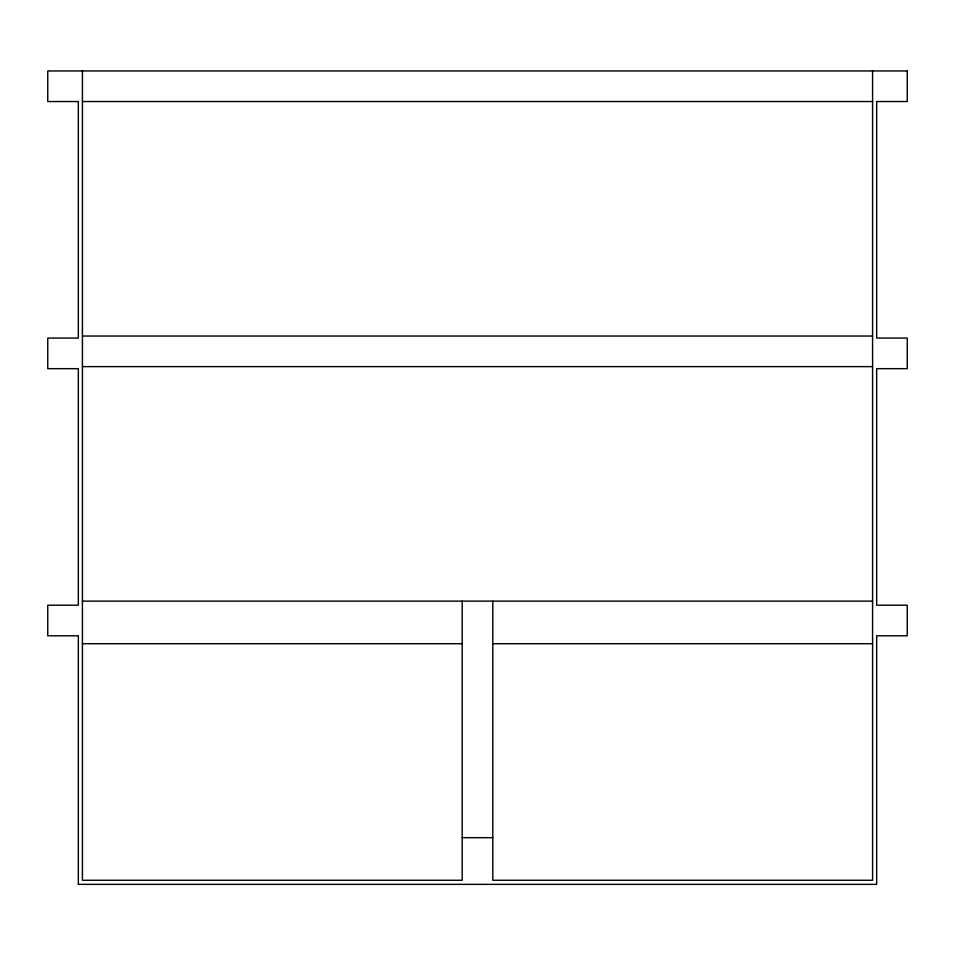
<?xml version="1.0" encoding="UTF-8"?>
<svg xmlns="http://www.w3.org/2000/svg" width="955" height="955" viewBox="0 0 955 955"><rect width="100%" height="100%" fill="white"/><g stroke="black" fill="none" stroke-linecap="round" stroke-linejoin="round"><path stroke-width="1.43" d="M82.417 101.54L872.584 101.54M82.417 336.041L872.584 336.041M82.417 366.625L872.584 366.625M82.417 601.125L872.584 601.125M82.417 643.718L462.208 643.718M492.792 643.718L872.584 643.718M462.208 837.678L492.792 837.678M872.584 70.646L872.584 880.271L492.792 880.271L492.792 601.125M462.208 601.125L462.208 880.271L82.417 880.271L82.417 70.646M907.25 70.957L47.75 70.957L47.75 101.54L78.334 101.54L78.334 338.082L47.75 338.082L47.75 368.666L78.334 368.666L78.334 605.207L47.75 605.207L47.75 635.791L78.334 635.791L78.334 884.354L876.666 884.354L876.666 635.791L907.25 635.791L907.25 605.207L876.666 605.207L876.666 368.666L907.25 368.666L907.25 338.082L876.666 338.082L876.666 101.54L907.25 101.54L907.25 70.957"/></g></svg>
